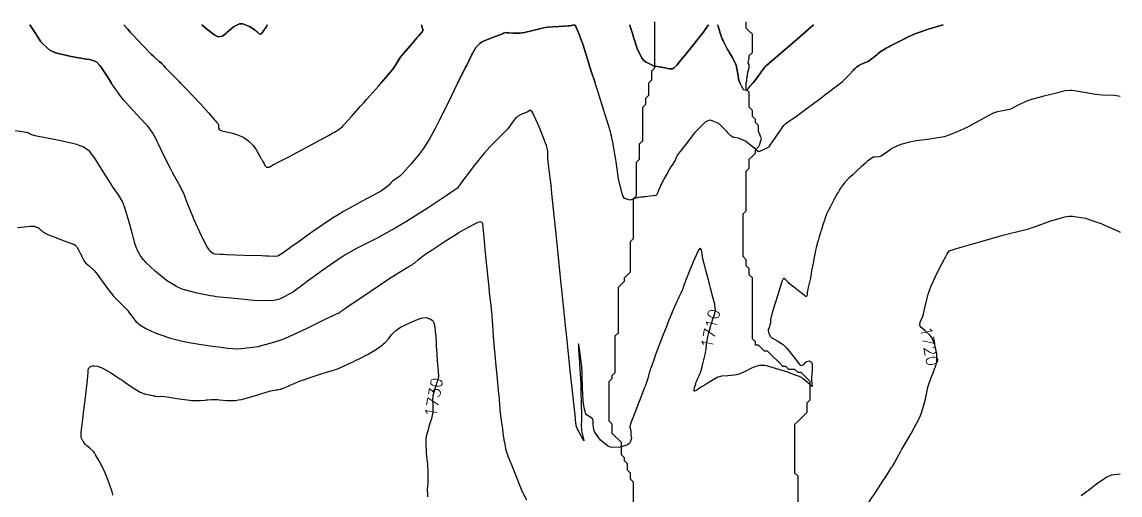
# Model space of a CAD drawing. Header units: metres. Extents: x 68 to 838477, y 94 to 1191015.
# Drawn here: x 838116.1 to 838476.5, y 1190859.7 to 1191014.8 of the extents above; entities that cross this region are included whole.
import ezdxf

# ---------------------------------------------------------------- set-up
doc = ezdxf.new("R2010")
doc.units = ezdxf.units.M
doc.header["$LTSCALE"] = 0.3
doc.layers.add('COTAS 10', color=1, linetype='Continuous')
doc.layers.add('DRENAJE', color=5, linetype='Continuous', lineweight=25)
doc.styles.get("Standard").update_dxf_attribs({"font": 'simplex.shx'})

msp = doc.modelspace()

# ---------------------------------------------------------------- linework, layer by layer
at = {"layer": 'COTAS 10'}
for points, elevation in [([(838384.74, 1190994.7), (838385.41, 1190995.26), (838385.74, 1190995.58), (838386.11, 1190995.94), (838387.6, 1190997.51), (838388.99, 1190999.01), (838389.28, 1190999.32), (838389.53, 1190999.58), (838389.97, 1191000), (838390.1, 1191000.13), (838390.65, 1191000.45), (838390.88, 1191000.57), (838391.15, 1191000.7), (838392.42, 1191001.26), (838393.7, 1191001.85), (838393.98, 1191001.99), (838394.23, 1191002.13), (838394.86, 1191002.56), (838395.3, 1191002.95), (838395.43, 1191003.06), (838395.57, 1191003.18), (838396.12, 1191003.62), (838396.71, 1191004.08), (838396.88, 1191004.22), (838397.06, 1191004.36), (838397.72, 1191004.88), (838398.45, 1191005.41), (838398.66, 1191005.55), (838398.88, 1191005.7), (838399.72, 1191006.22), (838400.81, 1191006.82), (838401.19, 1191007.02), (838401.6, 1191007.23), (838403.36, 1191008.1), (838405.12, 1191008.97), (838405.54, 1191009.17), (838405.92, 1191009.37), (838407.02, 1191009.95), (838408.24, 1191010.53), (838408.7, 1191010.71), (838409.2, 1191010.91), (838411.44, 1191011.72), (838413.83, 1191012.53), (838414.44, 1191012.72), (838415.02, 1191012.9), (838416.88, 1191013.43), (838418.36, 1191013.83), (838418.5, 1191013.87), (838418.36, 1191013.83), (838416.88, 1191013.43), (838415.02, 1191012.9), (838414.44, 1191012.72), (838413.83, 1191012.53), (838411.44, 1191011.72), (838409.2, 1191010.91), (838408.7, 1191010.71), (838408.24, 1191010.53), (838407.02, 1191009.95), (838405.92, 1191009.37), (838405.54, 1191009.17), (838405.12, 1191008.97), (838403.36, 1191008.1), (838401.6, 1191007.23), (838401.19, 1191007.02), (838400.81, 1191006.82), (838399.72, 1191006.22), (838398.88, 1191005.7), (838398.66, 1191005.55), (838398.45, 1191005.41), (838397.72, 1191004.88), (838397.06, 1191004.36), (838396.88, 1191004.22), (838396.71, 1191004.08), (838396.12, 1191003.62), (838395.57, 1191003.18), (838395.43, 1191003.06), (838395.3, 1191002.95), (838394.86, 1191002.56), (838394.23, 1191002.13), (838393.98, 1191001.99), (838393.7, 1191001.85), (838392.42, 1191001.26), (838391.15, 1191000.7), (838390.88, 1191000.57), (838390.65, 1191000.45), (838390.1, 1191000.13), (838389.97, 1191000), (838389.53, 1190999.58), (838389.28, 1190999.32), (838388.99, 1190999.01), (838387.6, 1190997.51), (838386.11, 1190995.94), (838385.74, 1190995.58), (838385.41, 1190995.26), (838384.38, 1190994.39), (838383.43, 1190993.68), (838383.14, 1190993.45), (838382.83, 1190993.22), (838381.63, 1190992.28), (838379.66, 1190990.77), (838378.86, 1190990.18), (838377.96, 1190989.5), (838373.81, 1190986.43), (838369.84, 1190983.51), (838369.05, 1190982.94), (838368.39, 1190982.46), (838367.14, 1190981.59), (838366.8, 1190981.38), (838366.72, 1190981.33), (838366.64, 1190981.28), (838366.4, 1190981.11), (838366.2, 1190980.95), (838366.15, 1190980.91), (838366.1, 1190980.87), (838365.94, 1190980.74), (838365.47, 1190980.13), (838365.24, 1190979.79), (838364.95, 1190979.38), (838363.53, 1190977.26), (838362.1, 1190975.14), (838361.81, 1190974.72), (838361.57, 1190974.37), (838361.1, 1190973.72), (838360.74, 1190973.49), (838360.58, 1190973.4), (838360.38, 1190973.3), (838359.41, 1190972.87), (838358.46, 1190972.48), (838358.28, 1190972.4), (838358.13, 1190972.34), (838357.87, 1190972.25), (838357.46, 1190972.58), (838357.21, 1190972.78), (838356.91, 1190973.04), (838355.36, 1190974.35), (838353.54, 1190975.7), (838353.08, 1190975.97), (838352.63, 1190976.2), (838351.16, 1190976.65), (838349.96, 1190976.88), (838349.69, 1190976.97), (838349.44, 1190977.07), (838348.75, 1190977.52), (838347.83, 1190978.44), (838347.44, 1190978.84), (838346.98, 1190979.3), (838344.85, 1190981.48), (838342.09, 1190982.59), (838341.24, 1190982.38), (838340.35, 1190981.94), (838336.86, 1190978.48), (838333.78, 1190974.44), (838333.16, 1190973.63), (838332.65, 1190972.97), (838331.62, 1190971.7), (838331.28, 1190971.27), (838331.2, 1190971.13), (838331.12, 1190970.98), (838330.86, 1190970.35), (838330.62, 1190969.71), (838330.54, 1190969.55), (838330.46, 1190969.4), (838330.13, 1190968.93), (838329.58, 1190968.11), (838329.36, 1190967.75), (838329.11, 1190967.32), (838327.93, 1190965.28), (838326.8, 1190963.26), (838326.56, 1190962.84), (838326.37, 1190962.49), (838325.96, 1190961.75), (838325.71, 1190961.2), (838325.62, 1190960.98), (838325.52, 1190960.72), (838325.04, 1190959.52), (838324.58, 1190958.4), (838324.48, 1190958.19), (838324.39, 1190958.03), (838324.19, 1190957.84), (838323.78, 1190957.88), (838323.56, 1190957.86), (838323.3, 1190957.83), (838320.63, 1190957.46), (838320.31, 1190957.42), (838320.02, 1190957.4), (838319.23, 1190957.37), (838318.33, 1190957.24), (838317.98, 1190957.15), (838317.58, 1190957.02), (838315.76, 1190956.37), (838313.89, 1190956.94), (838313.46, 1190957.59), (838313.06, 1190958.46), (838311.92, 1190963.38), (838311.1, 1190968.98), (838310.9, 1190970.28), (838310.71, 1190971.47), (838310.12, 1190974.88), (838309.58, 1190977.45), (838309.42, 1190978.12), (838309.26, 1190978.76), (838308.64, 1190980.94), (838307.77, 1190983.68), (838307.45, 1190984.68), (838307.09, 1190985.79), (838305.51, 1190990.7), (838303.97, 1190995.48), (838303.64, 1190996.51), (838303.35, 1190997.41), (838302.64, 1190999.61), (838302.52, 1191000), (838302.13, 1191001.22), (838301.97, 1191001.75), (838301.8, 1191002.31), (838301.09, 1191004.64), (838300.28, 1191007.19), (838300.04, 1191007.89), (838299.79, 1191008.58), (838298.85, 1191011.08), (838298.03, 1191013.03), (838297.85, 1191013.37), (838297.7, 1191013.64), (838297.34, 1191013.9), (838296.45, 1191013.65), (838295.95, 1191013.59), (838295.35, 1191013.54), (838292.31, 1191013.37), (838288.73, 1191013.08), (838287.79, 1191012.95), (838286.87, 1191012.79), (838283.77, 1191012.05), (838281.01, 1191011.37), (838280.31, 1191011.26), (838279.64, 1191011.17), (838277.46, 1191011.13), (838275.86, 1191011.25), (838275.55, 1191011.28), (838275.3, 1191011.3), (838274.89, 1191011.33), (838274.2, 1191011.09), (838273.78, 1191010.94), (838273.25, 1191010.75), (838270.51, 1191009.77), (838267.61, 1191008.51), (838266.98, 1191008.15), (838266.43, 1191007.78), (838265.06, 1191006.4), (838264.21, 1191004.94), (838263.97, 1191004.52), (838263.75, 1191004.1), (838262.95, 1191002.51), (838262.17, 1191000.91), (838261.96, 1191000.48), (838261.74, 1191000.05), (838261.72, 1191000), (838260.98, 1190998.53), (838259.74, 1190996.05), (838259.23, 1190995.02), (838258.65, 1190993.83), (838255.96, 1190988.31), (838253.08, 1190982.5), (838252.38, 1190981.14), (838251.72, 1190979.88), (838249.72, 1190976.24), (838247.76, 1190973.21), (838247.13, 1190972.34), (838246.47, 1190971.46), (838243.76, 1190968.16), (838241.19, 1190965.34), (838240.62, 1190964.76), (838240.1, 1190964.26), (838238.71, 1190963.21), (838237.75, 1190962.62), (838237.51, 1190962.42), (838237.28, 1190962.2), (838236.52, 1190961.29), (838234.75, 1190959.88), (838233.89, 1190959.34), (838232.86, 1190958.75), (838227.81, 1190956.08), (838221.59, 1190952.67), (838219.83, 1190951.61), (838218.05, 1190950.5), (838211.51, 1190946.08), (838205.93, 1190942.08), (838204.76, 1190941.24), (838203.76, 1190940.51), (838201.51, 1190938.87), (838200.4, 1190938.17), (838200.12, 1190938.05), (838199.86, 1190937.96), (838198.99, 1190937.86), (838196.98, 1190937.98), (838195.99, 1190938.03), (838194.81, 1190938.07), (838188.99, 1190938.27), (838183.24, 1190938.47), (838182.1, 1190938.51), (838181.16, 1190938.56), (838179.4, 1190938.68), (838178.91, 1190938.85), (838178.76, 1190938.92), (838178.61, 1190939), (838178.05, 1190939.4), (838177.15, 1190940.68), (838176.79, 1190941.31), (838176.38, 1190942.08), (838174.51, 1190945.86), (838172.52, 1190950.18), (838172.04, 1190951.29), (838171.6, 1190952.35), (838170.24, 1190955.86), (838169.06, 1190958.85), (838168.73, 1190959.59), (838168.4, 1190960.29), (838167.18, 1190962.51), (838165.76, 1190964.98), (838165.3, 1190965.85), (838164.81, 1190966.79), (838162.81, 1190970.85), (838160.9, 1190974.78), (838160.48, 1190975.64), (838160.1, 1190976.41), (838159.1, 1190978.34), (838157.84, 1190980.08), (838157.29, 1190980.72), (838156.66, 1190981.43), (838153.65, 1190984.55), (838150.25, 1190988.25), (838149.37, 1190989.32), (838148.51, 1190990.42), (838145.63, 1190994.55), (838143.36, 1190998.07), (838142.9, 1190998.78), (838142.5, 1190999.37), (838142.04, 1191000), (838141.63, 1191000.55), (838141.22, 1191001), (838141.1, 1191001.12), (838140.98, 1191001.25), (838140.55, 1191001.72), (838139.02, 1191002.27), (838138.21, 1191002.46), (838137.23, 1191002.65), (838132.28, 1191003.45), (838127.07, 1191004.72), (838125.93, 1191005.21), (838124.91, 1191005.76), (838122.28, 1191008.26), (838120.6, 1191010.95), (838120.17, 1191011.62), (838119.75, 1191012.25), (838118.65, 1191013.87), (838119.75, 1191012.25), (838120.17, 1191011.62), (838120.6, 1191010.95), (838122.28, 1191008.26), (838124.91, 1191005.76), (838125.93, 1191005.21), (838127.07, 1191004.72), (838132.28, 1191003.45), (838137.23, 1191002.65), (838138.21, 1191002.46), (838139.02, 1191002.27), (838140.55, 1191001.72), (838140.98, 1191001.25), (838141.1, 1191001.12), (838141.22, 1191001), (838141.63, 1191000.55), (838142.04, 1191000), (838142.5, 1190999.37), (838142.9, 1190998.78), (838143.36, 1190998.07), (838145.53, 1190994.7)], 1700), ([(838168.22, 1190994.7), (838166.04, 1190996.92), (838165.37, 1190997.6), (838164.81, 1190998.17), (838163.65, 1190999.36), (838163.22, 1190999.81), (838163.12, 1190999.93), (838163.05, 1191000), (838163.02, 1191000.03), (838162.75, 1191000.34), (838162.56, 1191000.57), (838162.52, 1191000.63), (838162.48, 1191000.68), (838162.38, 1191000.83), (838162.14, 1191001.06), (838162.02, 1191001.16), (838161.87, 1191001.28), (838161.14, 1191001.83), (838159.78, 1191003.03), (838159.23, 1191003.56), (838158.61, 1191004.18), (838155.78, 1191007.11), (838152.53, 1191010.56), (838151.66, 1191011.5), (838150.79, 1191012.44), (838149.48, 1191013.87), (838150.79, 1191012.44), (838151.66, 1191011.5), (838152.53, 1191010.56), (838155.78, 1191007.11), (838158.61, 1191004.18), (838159.23, 1191003.56), (838159.78, 1191003.03), (838161.14, 1191001.83), (838161.87, 1191001.28), (838162.02, 1191001.16), (838162.14, 1191001.06), (838162.38, 1191000.83), (838162.48, 1191000.68), (838162.52, 1191000.63), (838162.56, 1191000.57), (838162.75, 1191000.34), (838163.02, 1191000.03), (838163.05, 1191000), (838163.12, 1190999.93), (838163.22, 1190999.81), (838163.65, 1190999.36), (838164.81, 1190998.17), (838165.37, 1190997.6), (838166.04, 1190996.92), (838169.3, 1190993.58), (838172.93, 1190989.82), (838173.82, 1190988.87), (838174.67, 1190987.96), (838177.32, 1190985.01), (838179.21, 1190982.83), (838179.57, 1190982.41), (838179.87, 1190982.07), (838180.39, 1190981.5), (838180.46, 1190981.42), (838180.48, 1190981.39), (838180.5, 1190981.36), (838180.56, 1190981.23), (838180.6, 1190981.08), (838180.61, 1190981.04), (838180.62, 1190981), (838180.64, 1190980.88), (838180.65, 1190980.66), (838180.65, 1190980.47), (838180.64, 1190979.97), (838180.95, 1190979.44), (838181.14, 1190979.32), (838181.38, 1190979.21), (838182.66, 1190978.9), (838184.28, 1190978.59), (838184.73, 1190978.47), (838185.19, 1190978.35), (838186.88, 1190977.82), (838188.48, 1190977.12), (838188.88, 1190976.9), (838189.27, 1190976.67), (838190.52, 1190975.71), (838191.52, 1190974.73), (838191.75, 1190974.49), (838191.96, 1190974.26), (838192.54, 1190973.52), (838193.02, 1190972.75), (838193.17, 1190972.5), (838193.32, 1190972.24), (838193.94, 1190971.16), (838194.52, 1190970.12), (838194.66, 1190969.88), (838194.79, 1190969.66), (838195.17, 1190969.02), (838195.47, 1190968.53), (838195.54, 1190968.39), (838195.61, 1190968.26), (838195.85, 1190967.77), (838196.13, 1190967.38), (838196.22, 1190967.31), (838196.32, 1190967.24), (838196.74, 1190967.14), (838197.2, 1190967.19), (838197.32, 1190967.22), (838197.44, 1190967.27), (838197.84, 1190967.52), (838198.45, 1190967.91), (838198.69, 1190968.04), (838198.97, 1190968.19), (838200.24, 1190968.8), (838202.81, 1190970.1), (838203.9, 1190970.67), (838205.16, 1190971.34), (838211.07, 1190974.51), (838216.72, 1190977.58), (838217.8, 1190978.18), (838218.68, 1190978.67), (838220.14, 1190979.53), (838220.27, 1190979.67), (838220.31, 1190979.71), (838220.36, 1190979.75), (838220.56, 1190979.86), (838221.26, 1190980.53), (838221.62, 1190980.92), (838222.06, 1190981.39), (838224.23, 1190983.81), (838227.21, 1190987.16), (838228.14, 1190988.21), (838229.13, 1190989.33), (838233.1, 1190993.81), (838236.65, 1190997.95), (838237.38, 1190998.84), (838238, 1190999.63), (838238.24, 1191000), (838239.29, 1191001.56), (838240.28, 1191003.15), (838240.71, 1191003.73), (838241.21, 1191004.36), (838243.57, 1191007.14), (838245.86, 1191009.74), (838246.32, 1191010.26), (838246.7, 1191010.7), (838247.43, 1191011.58), (838247.61, 1191011.84), (838247.65, 1191011.89), (838247.67, 1191011.93), (838247.72, 1191012), (838247.72, 1191012.01), (838247.73, 1191012.01), (838247.73, 1191012.01), (838247.74, 1191012.03), (838247.59, 1191012.66), (838247.49, 1191013.05), (838247.37, 1191013.53), (838247.28, 1191013.87), (838247.37, 1191013.53), (838247.49, 1191013.05), (838247.59, 1191012.66), (838247.74, 1191012.03), (838247.73, 1191012.01), (838247.73, 1191012.01), (838247.72, 1191012.01), (838247.72, 1191012), (838247.67, 1191011.93), (838247.65, 1191011.89), (838247.61, 1191011.84), (838247.43, 1191011.58), (838246.7, 1191010.7), (838246.32, 1191010.26), (838245.86, 1191009.74), (838243.57, 1191007.14), (838241.21, 1191004.36), (838240.71, 1191003.73), (838240.28, 1191003.15), (838239.29, 1191001.56), (838238.24, 1191000), (838238, 1190999.63), (838237.38, 1190998.84), (838236.65, 1190997.95), (838233.86, 1190994.7)], 1690), ([(838259.08, 1190994.7), (838259.23, 1190995.02), (838259.74, 1190996.05), (838260.98, 1190998.53), (838261.72, 1191000), (838261.74, 1191000.05), (838261.96, 1191000.48), (838262.17, 1191000.91), (838262.95, 1191002.51), (838263.75, 1191004.1), (838263.97, 1191004.52), (838264.21, 1191004.94), (838265.06, 1191006.4), (838266.43, 1191007.78), (838266.98, 1191008.15), (838267.61, 1191008.51), (838270.51, 1191009.77), (838273.25, 1191010.75), (838273.78, 1191010.94), (838274.2, 1191011.09), (838274.89, 1191011.33), (838275.3, 1191011.3), (838275.55, 1191011.28), (838275.86, 1191011.25), (838277.46, 1191011.13), (838279.64, 1191011.17), (838280.31, 1191011.26), (838281.01, 1191011.37), (838283.77, 1191012.05), (838286.87, 1191012.79), (838287.79, 1191012.95), (838288.73, 1191013.08), (838292.31, 1191013.37), (838295.35, 1191013.54), (838295.95, 1191013.59), (838296.45, 1191013.65), (838297.34, 1191013.9), (838297.7, 1191013.64), (838297.85, 1191013.37), (838298.03, 1191013.03), (838298.85, 1191011.08), (838299.79, 1191008.58), (838300.04, 1191007.89), (838300.28, 1191007.19), (838301.09, 1191004.64), (838301.8, 1191002.31), (838301.97, 1191001.75), (838302.13, 1191001.22), (838302.52, 1191000), (838302.64, 1190999.61), (838303.35, 1190997.41), (838303.64, 1190996.51), (838303.97, 1190995.48), (838304.22, 1190994.7)], 1700), ([(838351.78, 1190994.7), (838351.72, 1190994.82), (838351.4, 1190995.74), (838351.32, 1190996.09), (838351.24, 1190996.49), (838350.99, 1190998.3), (838350.64, 1191000), (838350.57, 1191000.32), (838350.4, 1191000.86), (838350.19, 1191001.39), (838349.24, 1191003.22), (838348.21, 1191004.89), (838347.96, 1191005.31), (838347.72, 1191005.73), (838347, 1191007.1), (838346.46, 1191008.21), (838346.34, 1191008.46), (838346.22, 1191008.69), (838345.92, 1191009.29), (838345.57, 1191010.21), (838345.44, 1191010.62), (838345.29, 1191011.11), (838344.6, 1191013.48), (838344.42, 1191013.87), (838344.6, 1191013.48), (838345.29, 1191011.11), (838345.44, 1191010.62), (838345.57, 1191010.21), (838345.92, 1191009.29), (838346.22, 1191008.69), (838346.34, 1191008.46), (838346.46, 1191008.21), (838347, 1191007.1), (838347.72, 1191005.73), (838347.96, 1191005.31), (838348.21, 1191004.89), (838349.24, 1191003.22), (838350.19, 1191001.39), (838350.4, 1191000.86), (838350.57, 1191000.32), (838350.64, 1191000), (838350.99, 1190998.3), (838351.24, 1190996.49), (838351.32, 1190996.09), (838351.4, 1190995.74), (838351.72, 1190994.82), (838352.09, 1190994.11), (838352.22, 1190993.88), (838352.34, 1190993.63), (838352.86, 1190992.65), (838353.78, 1190992.44), (838354.16, 1190992.68), (838354.59, 1190993.06), (838356.63, 1190995.52), (838358.57, 1190998.21), (838358.94, 1190998.74), (838359.25, 1190999.16), (838359.78, 1190999.9), (838359.84, 1190999.99), (838359.84, 1191000), (838359.85, 1191000.01), (838359.86, 1191000.03), (838359.89, 1191000.08), (838359.91, 1191000.11), (838359.91, 1191000.12), (838359.91, 1191000.12), (838359.93, 1191000.13), (838359.94, 1191000.13), (838359.94, 1191000.14), (838359.95, 1191000.14), (838359.95, 1191000.14), (838359.96, 1191000.14), (838359.97, 1191000.14), (838359.97, 1191000.13), (838360.06, 1191000.2), (838360.11, 1191000.24), (838360.18, 1191000.29), (838360.5, 1191000.57), (838370.51, 1191009.2), (838375.92, 1191013.87), (838370.51, 1191009.2), (838360.5, 1191000.57), (838360.18, 1191000.29), (838360.11, 1191000.24), (838360.06, 1191000.2), (838359.97, 1191000.13), (838359.97, 1191000.14), (838359.96, 1191000.14), (838359.95, 1191000.14), (838359.95, 1191000.14), (838359.94, 1191000.14), (838359.94, 1191000.13), (838359.93, 1191000.13), (838359.91, 1191000.12), (838359.91, 1191000.12), (838359.91, 1191000.11), (838359.89, 1191000.08), (838359.86, 1191000.03), (838359.85, 1191000.01), (838359.84, 1191000), (838359.84, 1190999.99), (838359.78, 1190999.9), (838359.25, 1190999.16), (838358.94, 1190998.74), (838358.57, 1190998.21), (838356.63, 1190995.52), (838355.95, 1190994.7)], 1690), ([(838476.51, 1190990.37), (838474.69, 1190990.71), (838470.62, 1190990.82), (838469.53, 1190990.91), (838468.45, 1190991.02), (838464.69, 1190991.66), (838461.51, 1190992.24), (838460.81, 1190992.32), (838460.18, 1190992.37), (838458.55, 1190992.23), (838456.77, 1190991.74), (838456.05, 1190991.56), (838455.23, 1190991.36), (838451.45, 1190990.48), (838447.45, 1190989.4), (838446.49, 1190989.07), (838445.6, 1190988.74), (838442.9, 1190987.45), (838440.76, 1190986.35), (838440.21, 1190986.14), (838439.68, 1190985.97), (838437.92, 1190985.71), (838435.88, 1190985.27), (838435.16, 1190985), (838434.38, 1190984.66), (838431.03, 1190982.86), (838427.7, 1190980.95), (838426.93, 1190980.53), (838426.23, 1190980.17), (838424.28, 1190979.28), (838422.8, 1190978.7), (838422.4, 1190978.54), (838422.01, 1190978.38), (838420.65, 1190977.78), (838418.83, 1190977.19), (838418.15, 1190977.04), (838417.39, 1190976.9), (838414.03, 1190976.4), (838410.6, 1190975.94), (838409.81, 1190975.81), (838409.08, 1190975.69), (838407.01, 1190975.28), (838405.44, 1190974.85), (838405.02, 1190974.72), (838404.61, 1190974.59), (838403.22, 1190974.08), (838401.84, 1190973.4), (838401.44, 1190973.16), (838401.04, 1190972.91), (838399.51, 1190971.8), (838398.11, 1190970.84), (838397.79, 1190970.68), (838397.49, 1190970.56), (838396.65, 1190970.49), (838395.94, 1190970.54), (838395.73, 1190970.49), (838395.51, 1190970.42), (838394.67, 1190969.93), (838393.64, 1190969.12), (838393.31, 1190968.84), (838392.95, 1190968.54), (838391.5, 1190967.26), (838390.22, 1190966.08), (838389.97, 1190965.85), (838389.76, 1190965.65), (838389.41, 1190965.26), (838389.21, 1190965.03), (838389.1, 1190964.94), (838388.96, 1190964.82), (838388.29, 1190964.28), (838387.45, 1190963.54), (838387.22, 1190963.3), (838386.98, 1190963.05), (838386.1, 1190962.03), (838385.34, 1190961.08), (838385.18, 1190960.87), (838385.04, 1190960.69), (838384.72, 1190960.25), (838384.28, 1190959.5), (838384.07, 1190959.12), (838383.82, 1190958.67), (838382.59, 1190956.46), (838381.33, 1190954.1), (838381.05, 1190953.56), (838380.81, 1190953.07), (838380.19, 1190951.73), (838379.76, 1190950.58), (838379.63, 1190950.21), (838379.5, 1190949.82), (838378.99, 1190948.26), (838378.47, 1190946.62), (838378.34, 1190946.19), (838378.21, 1190945.77), (838377.78, 1190944.33), (838377.42, 1190943.08), (838377.33, 1190942.79), (838377.25, 1190942.52), (838377.02, 1190941.71), (838376.78, 1190940.68), (838376.69, 1190940.28), (838376.59, 1190939.82), (838376.16, 1190937.71), (838375.75, 1190935.64), (838375.66, 1190935.21), (838375.59, 1190934.84), (838375.41, 1190934.02), (838375.32, 1190933.6), (838375.29, 1190933.49), (838375.27, 1190933.38), (838375.2, 1190932.99), (838375.15, 1190932.62), (838375.14, 1190932.52), (838375.13, 1190932.42), (838375.12, 1190932.09), (838375.02, 1190931.42), (838374.95, 1190931.11), (838374.88, 1190930.75), (838374.48, 1190928.99), (838374.07, 1190927.28), (838373.99, 1190926.94), (838373.93, 1190926.67), (838373.82, 1190926.2), (838373.81, 1190926.08), (838373.81, 1190926.03), (838373.82, 1190925.98), (838373.86, 1190925.74), (838373.86, 1190925.45), (838373.84, 1190925.38), (838373.82, 1190925.3), (838373.68, 1190925.01), (838373.54, 1190924.78), (838373.51, 1190924.74), (838373.48, 1190924.71), (838373.45, 1190924.65), (838373.23, 1190924.83), (838373.08, 1190924.94), (838372.91, 1190925.08), (838371.99, 1190925.81), (838370.85, 1190926.72), (838370.53, 1190926.97), (838370.2, 1190927.23), (838369.02, 1190928.17), (838367.95, 1190929.08), (838367.69, 1190929.32), (838367.46, 1190929.55), (838366.75, 1190930.35), (838366.21, 1190930.71), (838366.08, 1190930.66), (838365.95, 1190930.56), (838365.54, 1190929.67), (838364.99, 1190927.84), (838364.77, 1190927.15), (838364.53, 1190926.37), (838363.41, 1190922.86), (838362.38, 1190919.52), (838362.18, 1190918.84), (838362.02, 1190918.26), (838361.79, 1190917.08), (838361.78, 1190916.53), (838361.76, 1190916.36), (838361.74, 1190916.18), (838361.6, 1190915.45), (838361.41, 1190914.78), (838361.36, 1190914.63), (838361.3, 1190914.51), (838361.09, 1190914.2), (838360.97, 1190913.85), (838360.98, 1190913.69), (838360.99, 1190913.5), (838361.19, 1190912.62), (838361.79, 1190911.62), (838362.07, 1190911.36), (838362.39, 1190911.11), (838363.95, 1190910.28), (838365.89, 1190909.01), (838366.45, 1190908.5), (838367.02, 1190907.9), (838369.17, 1190905.15), (838371.05, 1190902.75), (838371.45, 1190902.38), (838371.8, 1190902.14), (838372.66, 1190902.33), (838373.27, 1190903.17), (838373.46, 1190903.33), (838373.68, 1190903.47), (838374.56, 1190903.71), (838375.28, 1190903.24), (838375.39, 1190902.93), (838375.47, 1190902.54), (838375.43, 1190900.47), (838375.24, 1190898.25), (838375.22, 1190897.76), (838375.22, 1190897.32), (838375.34, 1190896.22), (838375.49, 1190895.61), (838375.5, 1190895.5), (838375.51, 1190895.41), (838375.45, 1190895.26), (838375.26, 1190895.36), (838375.18, 1190895.42), (838375.09, 1190895.49), (838374.69, 1190895.88), (838374.17, 1190896.39), (838374.01, 1190896.54), (838373.83, 1190896.69), (838373.13, 1190897.26), (838372.49, 1190897.77), (838372.35, 1190897.88), (838372.23, 1190897.97), (838371.96, 1190898.19), (838371.65, 1190898.35), (838371.51, 1190898.42), (838371.35, 1190898.49), (838370.56, 1190898.8), (838369.06, 1190899.34), (838368.45, 1190899.55), (838367.75, 1190899.79), (838364.54, 1190900.87), (838361.26, 1190901.82), (838360.53, 1190901.98), (838359.86, 1190902.09), (838358.08, 1190902.12), (838356.59, 1190901.66), (838356.11, 1190901.47), (838355.59, 1190901.25), (838353.47, 1190900.2), (838351.19, 1190899.23), (838350.57, 1190899.06), (838349.95, 1190898.93), (838347.78, 1190898.8), (838345.65, 1190898.63), (838345.06, 1190898.47), (838344.48, 1190898.27), (838342.38, 1190897.15), (838340.64, 1190895.98), (838340.28, 1190895.75), (838339.98, 1190895.56), (838339.33, 1190895.21), (838338.89, 1190894.99), (838338.71, 1190894.87), (838338.51, 1190894.74), (838337.6, 1190894.05), (838336.84, 1190893.68), (838336.74, 1190893.73), (838336.68, 1190893.86), (838336.83, 1190894.88), (838337.23, 1190896.15), (838337.33, 1190896.44), (838337.41, 1190896.69), (838337.66, 1190897.37), (838337.92, 1190897.94), (838338.01, 1190898.14), (838338.1, 1190898.35), (838338.51, 1190899.23), (838338.89, 1190900.08), (838338.96, 1190900.27), (838339.03, 1190900.44), (838339.16, 1190900.9), (838339.31, 1190901.58), (838339.39, 1190901.88), (838339.47, 1190902.24), (838339.59, 1190902.72), (838339.9, 1190903.98), (838340.33, 1190905.76), (838340.42, 1190906.15), (838340.49, 1190906.49), (838340.64, 1190907.36), (838340.7, 1190908), (838340.72, 1190908.2), (838340.74, 1190908.41), (838340.82, 1190909.27), (838340.98, 1190910.39), (838341.06, 1190910.78), (838341.15, 1190911.19), (838341.56, 1190912.94), (838342.07, 1190914.82), (838342.22, 1190915.32), (838342.37, 1190915.81), (838342.91, 1190917.49), (838343.37, 1190918.9), (838343.46, 1190919.22), (838343.55, 1190919.51), (838343.72, 1190920.28), (838343.64, 1190921.28), (838343.56, 1190921.71), (838343.47, 1190922.21), (838342.91, 1190924.56), (838342.14, 1190927.54), (838341.9, 1190928.43), (838341.65, 1190929.35), (838340.65, 1190932.93), (838339.77, 1190936.32), (838339.59, 1190937.13), (838339.45, 1190937.87), (838339.16, 1190940.09), (838338.68, 1190940.6), (838338.42, 1190940.28), (838338.09, 1190939.76), (838336.44, 1190936.18), (838334.75, 1190932.06), (838334.41, 1190931.18), (838334.11, 1190930.43), (838333.49, 1190928.67), (838333.16, 1190927.67), (838333.05, 1190927.39), (838332.93, 1190927.11), (838332.43, 1190926.08), (838331.7, 1190924.57), (838331.44, 1190923.98), (838331.15, 1190923.33), (838329.87, 1190920.36), (838328.46, 1190916.99), (838328.09, 1190916.08), (838327.72, 1190915.18), (838326.45, 1190912.02), (838325.32, 1190909.12), (838325.05, 1190908.38), (838324.78, 1190907.68), (838323.97, 1190905.38), (838323.33, 1190903.54), (838323.19, 1190903.13), (838323.05, 1190902.76), (838322.68, 1190901.77), (838322.39, 1190901.01), (838322.32, 1190900.8), (838322.25, 1190900.57), (838322.01, 1190899.72), (838321.77, 1190898.81), (838321.7, 1190898.55), (838321.62, 1190898.28), (838321.32, 1190897.27), (838320.72, 1190895.57), (838320.45, 1190894.87), (838320.15, 1190894.07), (838318.7, 1190890.33), (838317.26, 1190886.63), (838316.95, 1190885.85), (838316.69, 1190885.19), (838316.1, 1190883.65), (838315.83, 1190882.93), (838315.78, 1190882.76), (838315.74, 1190882.61), (838315.66, 1190882.21), (838315.65, 1190881.91), (838315.66, 1190881.82), (838315.67, 1190881.74), (838315.74, 1190881.44), (838315.82, 1190881.12), (838315.84, 1190881.03), (838315.85, 1190880.94), (838315.89, 1190880.59), (838315.94, 1190879.99), (838315.97, 1190879.75), (838315.99, 1190879.47), (838316.12, 1190878.15), (838315.65, 1190876.77), (838315.3, 1190876.45), (838314.86, 1190876.15), (838312.48, 1190875.32), (838309.66, 1190875.27), (838308.94, 1190875.48), (838308.24, 1190875.78), (838305.96, 1190877.65), (838304.31, 1190879.95), (838304.02, 1190880.52), (838303.8, 1190881.06), (838303.59, 1190882.77), (838303.57, 1190884.08), (838303.47, 1190884.36), (838303.32, 1190884.62), (838302.43, 1190885.26), (838301.43, 1190885.98), (838301.21, 1190886.28), (838301.03, 1190886.63), (838300.57, 1190888.25), (838300.31, 1190890.52), (838300.25, 1190891.26), (838300.19, 1190892.07), (838300.03, 1190895.41), (838299.93, 1190898.41), (838299.92, 1190898.99), (838299.92, 1190899.47), (838299.96, 1190900.31), (838299.91, 1190901.29), (838299.85, 1190901.85), (838299.76, 1190902.54), (838299.27, 1190906.07), (838298.82, 1190908.94), (838298.75, 1190909.21), (838298.71, 1190909.25), (838298.79, 1190907.51), (838299.02, 1190904.3), (838299.08, 1190903.41), (838299.13, 1190902.53), (838299.32, 1190899.38), (838299.48, 1190895.99), (838299.51, 1190894.97), (838299.55, 1190893.9), (838299.65, 1190889.74), (838299.7, 1190885.95), (838299.71, 1190885.12), (838299.71, 1190884.38), (838299.68, 1190882.49), (838299.74, 1190881.11), (838299.8, 1190880.69), (838299.88, 1190880.25), (838300.33, 1190878.53), (838300.56, 1190877.49), (838300.51, 1190877.48), (838300.4, 1190877.6), (838299.59, 1190879.05), (838298.67, 1190880.89), (838298.49, 1190881.25), (838298.34, 1190881.54), (838298.09, 1190882.08), (838298.06, 1190882.21), (838298.05, 1190882.25), (838298.04, 1190882.3), (838298.01, 1190882.47), (838297.98, 1190882.69), (838297.97, 1190882.75), (838297.96, 1190882.83), (838297.93, 1190883.13), (838297.63, 1190886), (838297.45, 1190887.69), (838297.23, 1190889.78), (838296.08, 1190900.55), (838294.92, 1190911.4), (838294.51, 1190915.29), (838294.16, 1190918.49), (838294.08, 1190919.26), (838294.05, 1190919.49), (838294.02, 1190919.72), (838293.91, 1190920.6), (838293.48, 1190924.77), (838293.24, 1190927.08), (838292.96, 1190929.9), (838291.52, 1190944.21), (838290.05, 1190958.56), (838289.75, 1190961.4), (838289.5, 1190963.74), (838288.97, 1190968.08), (838288.79, 1190969.12), (838288.76, 1190969.39), (838288.73, 1190969.64), (838288.71, 1190970.45), (838288.72, 1190971.23), (838288.72, 1190971.46), (838288.72, 1190971.69), (838288.68, 1190972.59), (838288.23, 1190974.32), (838287.97, 1190975.08), (838287.64, 1190975.96), (838285.97, 1190980.16), (838284.21, 1190984.07), (838283.84, 1190984.77), (838283.52, 1190985.31), (838282.76, 1190985.87), (838282.1, 1190985.36), (838281.83, 1190985.21), (838281.54, 1190985.07), (838280.18, 1190984.53), (838278.74, 1190983.8), (838278.4, 1190983.53), (838278.07, 1190983.24), (838277.1, 1190981.92), (838275.9, 1190980.22), (838275.44, 1190979.68), (838274.92, 1190979.1), (838272.57, 1190976.78), (838269.68, 1190973.85), (838268.82, 1190972.89), (838267.94, 1190971.88), (838264.54, 1190967.69), (838261.63, 1190963.91), (838261.05, 1190963.15), (838260.57, 1190962.51), (838259.66, 1190961.25), (838259.41, 1190960.83), (838259.34, 1190960.73), (838259.27, 1190960.64), (838259.03, 1190960.34), (838257.41, 1190959.18), (838256.47, 1190958.54), (838255.32, 1190957.77), (838249.37, 1190953.83), (838242.31, 1190949.36), (838240.44, 1190948.25), (838238.63, 1190947.19), (838232.41, 1190943.83), (838227.26, 1190941.19), (838226.11, 1190940.59), (838225.09, 1190940.04), (838222.41, 1190938.52), (838220.1, 1190937.03), (838219.32, 1190936.5), (838218.47, 1190935.92), (838214.88, 1190933.4), (838210.9, 1190930.54), (838209.82, 1190929.75), (838208.73, 1190928.96), (838204.88, 1190926.09), (838200.61, 1190923.94), (838199.27, 1190923.59), (838197.86, 1190923.35), (838192.19, 1190923.41), (838186.94, 1190924.03), (838185.79, 1190924.16), (838184.77, 1190924.26), (838182.19, 1190924.45), (838179.83, 1190924.7), (838178.94, 1190924.83), (838177.96, 1190925), (838173.58, 1190925.84), (838168.98, 1190927.1), (838167.86, 1190927.54), (838166.81, 1190928.01), (838163.58, 1190930), (838161.04, 1190932.06), (838160.43, 1190932.57), (838159.86, 1190933.06), (838158.15, 1190934.57), (838156.78, 1190935.94), (838156.44, 1190936.32), (838156.11, 1190936.71), (838155.03, 1190938.15), (838154.16, 1190939.59), (838153.96, 1190939.99), (838153.78, 1190940.39), (838153.28, 1190941.83), (838152.7, 1190943.93), (838152.48, 1190944.76), (838152.23, 1190945.69), (838151.09, 1190949.9), (838149.78, 1190954.14), (838149.42, 1190955.07), (838149.07, 1190955.91), (838147.81, 1190958.08), (838146.34, 1190960.08), (838145.84, 1190960.81), (838145.32, 1190961.62), (838143.11, 1190965.17), (838140.91, 1190968.74), (838140.38, 1190969.55), (838139.89, 1190970.29), (838138.42, 1190972.35), (838136.2, 1190973.85), (838135.24, 1190974.23), (838134.13, 1190974.61), (838128.87, 1190975.86), (838123.79, 1190976.83), (838122.79, 1190977.02), (838121.96, 1190977.18), (838120.45, 1190977.47), (838120.06, 1190977.58), (838119.94, 1190977.61), (838119.82, 1190977.65), (838119.32, 1190977.82), (838118.86, 1190978), (838118.76, 1190978.04), (838118.68, 1190978.09), (838118.47, 1190978.23), (838118.35, 1190978.34), (838118.32, 1190978.37), (838118.29, 1190978.39), (838118.19, 1190978.43), (838117.32, 1190978.56), (838116.81, 1190978.64), (838116.18, 1190978.74), (838112.94, 1190979.23)], 1710), ([(838114.59, 1190947.44), (838116.82, 1190947.63), (838118.77, 1190947.82), (838119.16, 1190947.85), (838119.49, 1190947.86), (838120.16, 1190947.8), (838120.43, 1190947.67), (838120.51, 1190947.64), (838120.58, 1190947.62), (838120.87, 1190947.55), (838121.16, 1190947.48), (838121.23, 1190947.45), (838121.31, 1190947.42), (838121.57, 1190947.26), (838121.81, 1190947.07), (838121.86, 1190947.02), (838121.91, 1190946.97), (838122.06, 1190946.77), (838122.27, 1190946.54), (838122.35, 1190946.46), (838122.45, 1190946.37), (838122.93, 1190945.99), (838123.93, 1190945.45), (838124.36, 1190945.25), (838124.85, 1190945.04), (838127.21, 1190944.11), (838129.62, 1190943.19), (838130.62, 1190942.81), (838131.84, 1190942.35), (838132.59, 1190942.08), (838132.76, 1190942.02), (838132.91, 1190941.97), (838133.35, 1190941.83), (838133.77, 1190941.48), (838133.92, 1190941.28), (838134.08, 1190941.05), (838134.78, 1190939.86), (838135.46, 1190938.54), (838135.62, 1190938.23), (838135.76, 1190937.93), (838136.15, 1190937.05), (838136.66, 1190936.24), (838136.87, 1190936), (838137.11, 1190935.74), (838138.27, 1190934.74), (838139.77, 1190933.27), (838140.24, 1190932.72), (838140.74, 1190932.11), (838142.7, 1190929.39), (838144.86, 1190926.47), (838145.46, 1190925.73), (838146.08, 1190925.02), (838148.33, 1190922.7), (838150.34, 1190920.7), (838150.8, 1190920.18), (838151.21, 1190919.68), (838152.35, 1190918.01), (838153.54, 1190916.49), (838153.99, 1190916.08), (838154.49, 1190915.68), (838156.72, 1190914.27), (838159.54, 1190912.97), (838160.4, 1190912.62), (838161.31, 1190912.29), (838164.89, 1190911.15), (838168.75, 1190910.17), (838169.83, 1190909.94), (838170.92, 1190909.72), (838174.89, 1190909.04), (838178.67, 1190908.5), (838179.63, 1190908.36), (838180.57, 1190908.23), (838183.64, 1190907.8), (838186.91, 1190907.65), (838187.96, 1190907.7), (838189.08, 1190907.78), (838193.64, 1190908.41), (838199.11, 1190909.85), (838200.79, 1190910.44), (838202.55, 1190911.12), (838209.53, 1190914.29), (838215.6, 1190917.31), (838216.79, 1190917.9), (838217.77, 1190918.37), (838219.53, 1190919.18), (838219.85, 1190919.27), (838219.92, 1190919.29), (838219.99, 1190919.32), (838220.17, 1190919.39), (838220.29, 1190919.45), (838220.32, 1190919.46), (838220.35, 1190919.48), (838220.45, 1190919.54), (838220.54, 1190919.61), (838220.57, 1190919.64), (838220.59, 1190919.67), (838220.7, 1190919.8), (838222.26, 1190920.92), (838223.2, 1190921.57), (838224.37, 1190922.36), (838230.42, 1190926.46), (838236.83, 1190930.74), (838238.22, 1190931.65), (838239.45, 1190932.44), (838242.48, 1190934.28), (838244.23, 1190935.31), (838244.65, 1190935.58), (838245.03, 1190935.85), (838246.18, 1190936.77), (838247.2, 1190937.64), (838247.5, 1190937.87), (838247.81, 1190938.11), (838249, 1190938.95), (838250.72, 1190940.08), (838251.36, 1190940.51), (838252.08, 1190940.98), (838255.29, 1190943.09), (838258.67, 1190945.24), (838259.5, 1190945.75), (838260.28, 1190946.21), (838262.7, 1190947.55), (838264.55, 1190948.49), (838264.97, 1190948.71), (838265.34, 1190948.9), (838266.37, 1190949.42), (838267, 1190949.2), (838267.14, 1190948.93), (838267.25, 1190948.57), (838267.51, 1190946.5), (838267.77, 1190942.95), (838267.88, 1190941.65), (838268.02, 1190940.21), (838268.64, 1190933.89), (838269.3, 1190927.67), (838269.45, 1190926.29), (838269.59, 1190925.07), (838269.98, 1190921.9), (838270.24, 1190919.56), (838270.3, 1190918.87), (838270.35, 1190918.15), (838270.49, 1190915.37), (838270.71, 1190911.73), (838270.81, 1190910.47), (838270.92, 1190909.1), (838271.48, 1190903.23), (838272.05, 1190897.63), (838272.17, 1190896.44), (838272.28, 1190895.39), (838272.53, 1190892.89), (838272.67, 1190891.46), (838272.69, 1190891.08), (838272.72, 1190890.72), (838272.78, 1190889.5), (838272.9, 1190887.95), (838272.96, 1190887.39), (838273.03, 1190886.76), (838273.41, 1190884.01), (838273.79, 1190881.36), (838273.86, 1190880.8), (838273.93, 1190880.32), (838274.07, 1190879.19), (838274.18, 1190878.37), (838274.22, 1190878.08), (838274.28, 1190877.76), (838274.53, 1190876.36), (838274.81, 1190874.95), (838274.89, 1190874.63), (838274.96, 1190874.33), (838275.2, 1190873.51), (838275.46, 1190872.84), (838275.53, 1190872.64), (838275.61, 1190872.44), (838275.92, 1190871.67), (838276.48, 1190870.27), (838276.72, 1190869.68), (838276.99, 1190869), (838278.28, 1190865.78), (838279.52, 1190862.69), (838279.76, 1190862.09), (838279.96, 1190861.59), (838280.32, 1190860.72), (838280.45, 1190860.47), (838280.5, 1190860.37), (838280.56, 1190860.25), (838280.85, 1190859.71), (838281.72, 1190858.1)], 1720), ([(838392.94, 1190855.65), (838396.22, 1190860.52), (838398.81, 1190864.37), (838399.33, 1190865.16), (838399.76, 1190865.82), (838400.61, 1190867.21), (838400.91, 1190867.77), (838401, 1190867.92), (838401.09, 1190868.06), (838401.44, 1190868.54), (838401.79, 1190869), (838401.88, 1190869.13), (838401.97, 1190869.25), (838402.26, 1190869.73), (838402.6, 1190870.35), (838402.71, 1190870.57), (838402.84, 1190870.82), (838403.36, 1190871.9), (838404.42, 1190873.87), (838404.88, 1190874.68), (838405.41, 1190875.6), (838407.93, 1190879.88), (838410.46, 1190884.59), (838410.99, 1190885.78), (838411.45, 1190886.92), (838412.51, 1190890.62), (838413.16, 1190893.78), (838413.37, 1190894.59), (838413.58, 1190895.36), (838414.44, 1190897.87), (838415.17, 1190899.74), (838415.31, 1190900.11), (838415.42, 1190900.41), (838415.57, 1190900.97), (838415.56, 1190901.07), (838415.56, 1190901.1), (838415.56, 1190901.12), (838415.59, 1190901.17), (838415.64, 1190901.23), (838415.66, 1190901.26), (838415.68, 1190901.29), (838415.78, 1190901.43), (838415.9, 1190901.69), (838415.94, 1190901.79), (838415.98, 1190901.91), (838416.14, 1190902.43), (838416.29, 1190903.15), (838416.33, 1190903.39), (838416.35, 1190903.64), (838416.41, 1190904.7), (838416.33, 1190906.06), (838416.26, 1190906.52), (838416.17, 1190907), (838415.7, 1190909.01), (838414.86, 1190911.05), (838414.54, 1190911.56), (838414.18, 1190912.03), (838412.55, 1190913.52), (838411.16, 1190914.74), (838410.95, 1190915.05), (838410.82, 1190915.35), (838410.96, 1190916.33), (838411.6, 1190917.75), (838411.78, 1190918.32), (838411.96, 1190918.98), (838411.99, 1190919.1), (838412.61, 1190922.01), (838413.65, 1190925.86), (838414.06, 1190927.03), (838414.54, 1190928.25), (838416.73, 1190933.02), (838418.86, 1190937.14), (838419.29, 1190937.94), (838419.66, 1190938.6), (838420.44, 1190939.75), (838422.19, 1190940.33), (838423.17, 1190940.62), (838424.36, 1190940.98), (838430.44, 1190942.75), (838436.99, 1190944.58), (838438.47, 1190944.98), (838439.8, 1190945.32), (838443.43, 1190946.17), (838446.59, 1190947.01), (838447.64, 1190947.35), (838448.76, 1190947.74), (838453.43, 1190949.53), (838458.37, 1190950.95), (838459.66, 1190951.11), (838460.92, 1190951.16), (838465.22, 1190950.51), (838469.24, 1190949.09), (838470.33, 1190948.66), (838471.41, 1190948.22), (838475.21, 1190946.51), (838476.51, 1190945.86)], 1720), ([(838145.95, 1190859.62), (838145.78, 1190860.3), (838145.67, 1190860.65), (838145.54, 1190861.07), (838144.84, 1190863.19), (838143.85, 1190865.85), (838143.52, 1190866.62), (838143.17, 1190867.4), (838141.75, 1190870.33), (838140.28, 1190872.89), (838139.91, 1190873.44), (838139.56, 1190873.91), (838138.41, 1190875.05), (838137.43, 1190875.8), (838137.18, 1190876.03), (838136.94, 1190876.27), (838136.17, 1190877.21), (838135.63, 1190878.27), (838135.54, 1190878.58), (838135.48, 1190878.9), (838135.48, 1190880.1), (838135.72, 1190882), (838135.82, 1190882.75), (838135.93, 1190883.61), (838136.44, 1190887.53), (838136.97, 1190891.68), (838137.09, 1190892.68), (838137.2, 1190893.61), (838137.52, 1190896.46), (838137.72, 1190898.55), (838137.76, 1190899.01), (838137.79, 1190899.42), (838137.83, 1190900.47), (838137.95, 1190901.11), (838138.02, 1190901.26), (838138.12, 1190901.4), (838138.62, 1190901.79), (838139.32, 1190902.01), (838139.55, 1190902.03), (838139.79, 1190902.04), (838140.75, 1190901.93), (838142.06, 1190901.47), (838142.52, 1190901.26), (838143.01, 1190901.01), (838145.14, 1190899.79), (838147.57, 1190898.25), (838148.25, 1190897.8), (838148.93, 1190897.33), (838151.44, 1190895.56), (838153.78, 1190894), (838154.36, 1190893.68), (838154.91, 1190893.4), (838156.64, 1190892.78), (838157.95, 1190892.5), (838158.23, 1190892.44), (838158.47, 1190892.39), (838159.05, 1190892.26), (838159.42, 1190892.17), (838159.53, 1190892.15), (838159.64, 1190892.13), (838160.05, 1190892.05), (838160.56, 1190892.01), (838160.72, 1190892), (838160.9, 1190892.01), (838161.63, 1190892.05), (838163.04, 1190891.97), (838163.65, 1190891.9), (838164.36, 1190891.8), (838167.69, 1190891.26), (838171.16, 1190890.75), (838171.95, 1190890.67), (838172.67, 1190890.61), (838174.67, 1190890.62), (838176.16, 1190890.79), (838176.56, 1190890.83), (838176.95, 1190890.86), (838178.31, 1190890.97), (838179.87, 1190890.98), (838180.39, 1190890.96), (838180.94, 1190890.92), (838183.24, 1190890.67), (838186.18, 1190890.69), (838187.14, 1190890.83), (838188.16, 1190891.02), (838192.38, 1190892.16), (838196.21, 1190893.38), (838196.99, 1190893.61), (838197.65, 1190893.79), (838199.01, 1190894.1), (838199.55, 1190894.13), (838199.7, 1190894.14), (838199.84, 1190894.16), (838200.34, 1190894.23), (838200.94, 1190894.39), (838201.15, 1190894.46), (838201.37, 1190894.54), (838202.34, 1190894.93), (838203.44, 1190895.4), (838203.75, 1190895.53), (838204.06, 1190895.67), (838205.2, 1190896.18), (838206.85, 1190896.84), (838207.48, 1190897.07), (838208.19, 1190897.33), (838211.35, 1190898.42), (838214.6, 1190899.5), (838215.36, 1190899.74), (838216.05, 1190899.95), (838218.01, 1190900.53), (838219.96, 1190901.19), (838220.63, 1190901.46), (838221.36, 1190901.76), (838224.5, 1190903.19), (838227.82, 1190904.83), (838228.66, 1190905.28), (838229.48, 1190905.73), (838232.15, 1190907.31), (838234.32, 1190908.83), (838234.81, 1190909.23), (838235.26, 1190909.63), (838236.51, 1190910.99), (838237.43, 1190912.19), (838237.68, 1190912.49), (838237.92, 1190912.76), (838238.77, 1190913.61), (838240.05, 1190914.48), (838240.57, 1190914.77), (838241.15, 1190915.08), (838243.84, 1190916.37), (838246.51, 1190917.46), (838247.07, 1190917.65), (838247.57, 1190917.79), (838248.73, 1190917.89), (838249.39, 1190917.65), (838249.57, 1190917.57), (838249.75, 1190917.5), (838250.37, 1190917.23), (838250.89, 1190916.9), (838251, 1190916.78), (838251.09, 1190916.66), (838251.33, 1190916.15), (838251.48, 1190915.35), (838251.52, 1190915.05), (838251.57, 1190914.72), (838251.74, 1190913.23), (838251.89, 1190911.75), (838251.92, 1190911.42), (838251.95, 1190911.13), (838252, 1190910.36), (838252.05, 1190909.36), (838252.08, 1190908.93), (838252.1, 1190908.43), (838252.23, 1190906.03), (838252.39, 1190903.46), (838252.44, 1190902.84), (838252.49, 1190902.26), (838252.67, 1190900.52), (838252.73, 1190899.78), (838252.78, 1190899.18), (838252.78, 1190898.85), (838252.77, 1190898.53), (838252.61, 1190897.56), (838252.3, 1190896.52), (838252.18, 1190896.17), (838252.05, 1190895.78), (838251.47, 1190894.14), (838250.98, 1190892.23), (838250.91, 1190891.68), (838250.87, 1190891.11), (838250.94, 1190888.96), (838250.9, 1190886.56), (838250.78, 1190885.84), (838250.62, 1190885.09), (838249.68, 1190882.17), (838249.39, 1190881.07), (838248.8, 1190878.92), (838248.67, 1190877.97), (838248.6, 1190876.99), (838248.78, 1190873.26), (838249.18, 1190869.73), (838249.25, 1190868.88), (838249.3, 1190868.08), (838249.35, 1190865.63), (838249.28, 1190863.72), (838249.26, 1190863.26), (838249.23, 1190862.82), (838249.13, 1190861.48), (838249.15, 1190859.75), (838249.2, 1190859.06)], 1730), ([(838463.72, 1190859.54), (838464.91, 1190860.35), (838465.43, 1190860.74), (838466.03, 1190861.19), (838468.87, 1190863.41), (838472.11, 1190865.53), (838472.95, 1190865.92), (838473.78, 1190866.23), (838476.51, 1190866.61)], 1730)]:
    msp.add_lwpolyline(points, dxfattribs=dict(at, elevation=elevation))
for points, elevation in [([(838175.18, 1191013.87), (838176.69, 1191012.56), (838179.4, 1191010.5), (838180, 1191010.18), (838180.54, 1191009.97), (838181.96, 1191010.12), (838183.12, 1191011.12), (838183.49, 1191011.45), (838183.89, 1191011.79), (838185.55, 1191013.21), (838187.45, 1191014.18), (838188, 1191014.24), (838188.57, 1191014.21), (838190.74, 1191013.36), (838192.61, 1191012.13), (838193, 1191011.85), (838193.32, 1191011.6), (838194, 1191010.96), (838194.36, 1191010.76), (838194.49, 1191010.81), (838194.62, 1191010.89), (838195.19, 1191011.53), (838195.73, 1191012.33), (838195.86, 1191012.51), (838195.96, 1191012.67), (838196.25, 1191013.12), (838196.62, 1191013.86), (838196.62, 1191013.87), (838196.62, 1191013.86), (838196.25, 1191013.12), (838195.96, 1191012.67), (838195.86, 1191012.51), (838195.73, 1191012.33), (838195.19, 1191011.53), (838194.62, 1191010.89), (838194.49, 1191010.81), (838194.36, 1191010.76), (838194, 1191010.96), (838193.32, 1191011.6), (838193, 1191011.85), (838192.61, 1191012.13), (838190.74, 1191013.36), (838188.57, 1191014.21), (838188, 1191014.24), (838187.45, 1191014.18), (838185.55, 1191013.21), (838183.89, 1191011.79), (838183.49, 1191011.45), (838183.12, 1191011.12), (838181.96, 1191010.12), (838180.54, 1191009.97), (838180, 1191010.18), (838179.4, 1191010.5), (838176.69, 1191012.56)], 1680), ([(838330.42, 1191000), (838330.14, 1190999.73), (838329.87, 1190999.58), (838329.6, 1190999.47), (838328.57, 1190999.42), (838327.14, 1190999.72), (838326.6, 1190999.83), (838326.01, 1190999.95), (838325.75, 1191000), (838323.39, 1191000.48), (838320.74, 1191001.71), (838320.14, 1191002.26), (838319.58, 1191002.92), (838318.02, 1191006.06), (838316.94, 1191009.46), (838316.69, 1191010.27), (838316.45, 1191011.03), (838315.75, 1191013.29), (838315.56, 1191013.87), (838315.75, 1191013.29), (838316.45, 1191011.03), (838316.69, 1191010.27), (838316.94, 1191009.46), (838318.02, 1191006.06), (838319.58, 1191002.92), (838320.14, 1191002.26), (838320.74, 1191001.71), (838323.39, 1191000.48), (838325.75, 1191000), (838326.01, 1190999.95), (838326.6, 1190999.83), (838327.14, 1190999.72), (838328.57, 1190999.42), (838329.6, 1190999.47), (838329.87, 1190999.58), (838330.14, 1190999.73), (838330.42, 1191000), (838331.05, 1191000.6), (838332.39, 1191002.3), (838332.92, 1191002.96), (838333.53, 1191003.71), (838336.29, 1191007.1), (838339.12, 1191010.66), (838339.77, 1191011.5), (838340.36, 1191012.29), (838341.47, 1191013.87), (838340.36, 1191012.29), (838339.77, 1191011.5), (838339.12, 1191010.66), (838336.29, 1191007.1), (838333.53, 1191003.71), (838332.92, 1191002.96), (838332.39, 1191002.3), (838331.05, 1191000.6)], 1690)]:
    msp.add_lwpolyline(points, close=True, dxfattribs=dict(at, elevation=elevation))
at = {"layer": 'DRENAJE'}
for p, q in [((838316.84, 1190943.83), (838316.84, 1190956.83)), ((838374.82, 1190890.85), (838374.82, 1190896.85))]:
    msp.add_line(p, q, dxfattribs=at)
for points in [[(838316.84, 1190956.83, 0), (838317.84, 1190957.83, 0), (838317.84, 1190968.83, 0), (838318.84, 1190969.83, 0), (838318.84, 1190974.82, 0), (838319.84, 1190975.82, 0), (838319.84, 1190986.82, 0), (838320.84, 1190987.82, 0), (838320.84, 1190989.82, 0), (838321.84, 1190990.82, 0), (838321.84, 1190994.82, 0), (838322.84, 1190995.82, 0), (838322.84, 1190998.82, 0), (838323.84, 1190999.82, 0), (838323.84, 1191014.81, 0)], [(838374.82, 1190896.85, 0), (838373.82, 1190897.85, 0), (838372.82, 1190898.85, 0), (838371.82, 1190899.85, 0), (838370.82, 1190899.85, 0), (838369.82, 1190900.85, 0), (838367.82, 1190900.85, 0), (838366.82, 1190901.85, 0), (838365.82, 1190901.85, 0), (838364.82, 1190902.85, 0), (838363.82, 1190903.85, 0), (838362.82, 1190904.85, 0), (838361.82, 1190905.85, 0), (838360.83, 1190906.85, 0), (838359.83, 1190906.85, 0), (838358.83, 1190907.85, 0), (838357.83, 1190908.85, 0), (838356.83, 1190908.85, 0), (838356.83, 1190909.85, 0), (838355.83, 1190910.85, 0), (838355.83, 1190930.84, 0), (838354.83, 1190931.84, 0), (838354.83, 1190933.84, 0), (838353.83, 1190934.84, 0), (838353.83, 1190936.84, 0), (838352.83, 1190937.84, 0), (838352.83, 1190951.83, 0), (838353.83, 1190952.83, 0), (838353.83, 1190965.83, 0), (838354.83, 1190966.83, 0), (838354.83, 1190969.83, 0), (838355.83, 1190970.83, 0), (838356.83, 1190971.82, 0), (838356.83, 1190972.82, 0), (838357.83, 1190973.82, 0), (838358.24, 1190974.69, 0), (838358.79, 1190976.61, 0), (838358.45, 1190977.23, 0), (838358.31, 1190978.05, 0), (838357.83, 1190978.82, 0), (838357.83, 1190980.82, 0), (838356.83, 1190981.82, 0), (838356.83, 1190982.82, 0), (838355.83, 1190983.82, 0), (838355.83, 1190985.82, 0), (838354.83, 1190986.82, 0), (838354.83, 1190991.82, 0), (838353.83, 1190992.82, 0), (838353.83, 1190994.82, 0), (838353.99, 1190995.56, 0), (838354.06, 1190996.34, 0), (838354.25, 1190997.15, 0), (838354.38, 1190998.31, 0), (838354.83, 1190999.82, 0), (838354.83, 1191000.82, 0), (838354.44, 1191001.4, 0), (838354.83, 1191002.81, 0), (838354.83, 1191003.81, 0), (838355.83, 1191004.81, 0), (838355.83, 1191010.81, 0), (838354.83, 1191011.81, 0), (838353.83, 1191012.81, 0), (838353.83, 1191014.81, 0)], [(838313.84, 1190929.84, 0), (838313.84, 1190930.84, 0), (838314.84, 1190931.84, 0), (838315.84, 1190932.84, 0), (838315.84, 1190942.83, 0), (838316.84, 1190943.83, 0)], [(838309.84, 1190879.86, 0), (838309.84, 1190882.85, 0), (838308.84, 1190883.85, 0), (838308.84, 1190896.85, 0), (838309.84, 1190897.85, 0), (838309.84, 1190898.85, 0), (838310.84, 1190899.85, 0), (838310.84, 1190911.85, 0), (838311.84, 1190912.84, 0), (838311.84, 1190927.84, 0), (838312.84, 1190928.84, 0), (838313.84, 1190929.84, 0)], [(838370.82, 1190828.87, 0), (838370.82, 1190865.86, 0), (838369.82, 1190866.86, 0), (838369.82, 1190882.85, 0), (838370.82, 1190883.85, 0), (838371.82, 1190884.85, 0), (838372.82, 1190885.85, 0), (838373.82, 1190886.85, 0), (838373.82, 1190889.85, 0), (838374.82, 1190890.85, 0)], [(838316.84, 1190863.86, 0), (838315.84, 1190864.86, 0), (838315.84, 1190866.86, 0), (838314.84, 1190867.86, 0), (838314.84, 1190869.86, 0), (838313.84, 1190870.86, 0), (838313.84, 1190871.86, 0), (838312.84, 1190872.86, 0), (838312.84, 1190876.86, 0), (838311.84, 1190877.86, 0), (838310.84, 1190878.86, 0), (838309.84, 1190879.86, 0)], [(838316.84, 1190854.86, 0), (838316.84, 1190863.86, 0)]]:
    msp.add_polyline3d(points, dxfattribs=at)

# ---------------------------------------------------------------- texts
at = {"layer": 'COTAS 10', "char_height": 3.8, "attachment_point": 7}
for s, insert, rotation in [('1710', (838342.56, 1190907.43, 1710), 77.6877), ('1720', (838410.89, 1190914.55, 1720), 280.4143), ('1730', (838252, 1190884.92, 1730), 79.839)]:
    msp.add_mtext(s, dxfattribs=dict(at, insert=insert, rotation=rotation))

doc.saveas('drawing.dxf')
